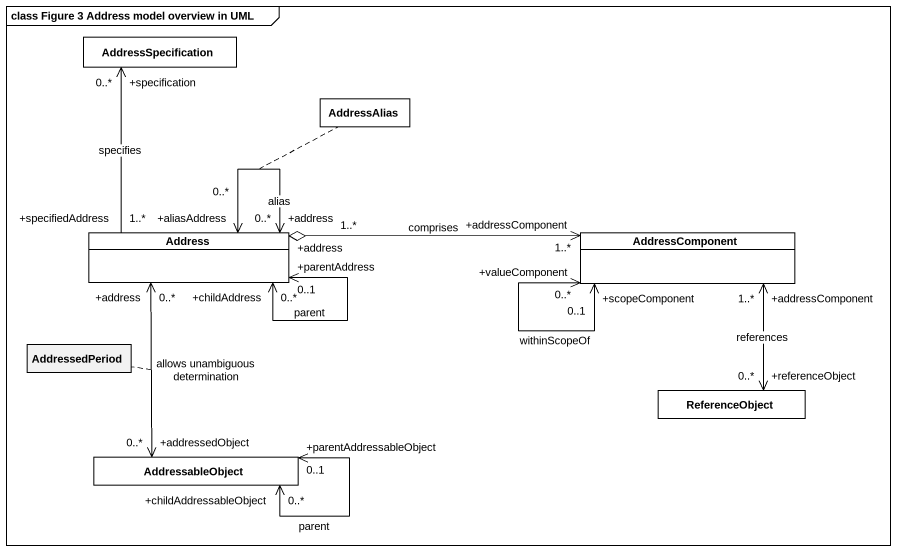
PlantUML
@startuml
mainframe class Figure 3 Address model overview in UML
hide circle
hide empty members
class AddressSpecification #FFFFFF
class AddressAlias #FFFFFF
class Address #FFFFFF
class AddressComponent #FFFFFF
class AddressedPeriod
class ReferenceObject #FFFFFF
class AddressableObject #FFFFFF
AddressSpecification "+specification\n0..*" <-- "+specifiedAddress\n1..*" Address : specifies
Address "+address\n0..*" <--> "+aliasAddress\n0..*" Address : alias
(Address, Address) .. AddressAlias
Address "+childAddress\n0..*" <--> "+parentAddress\n0..1" Address : parent
Address "+address\n0..*" <--> "+addressedObject\n0..*" AddressableObject : allows unambiguous determination
(Address, AddressableObject) .. AddressedPeriod
AddressComponent "+addressComponent\n1..*" <-left-o "+address\n1..*" Address : comprises
AddressComponent "+valueComponent\n0..*" <--> "+scopeComponent\n0..1" AddressComponent : withinScopeOf
AddressComponent "+addressComponent\n1..*" <--> "+referenceObject\n0..*" ReferenceObject : references
AddressableObject "+childAddressableObject\n0..*" <--> "+parentAddressableObject\n0..1" AddressableObject : parent
@enduml
